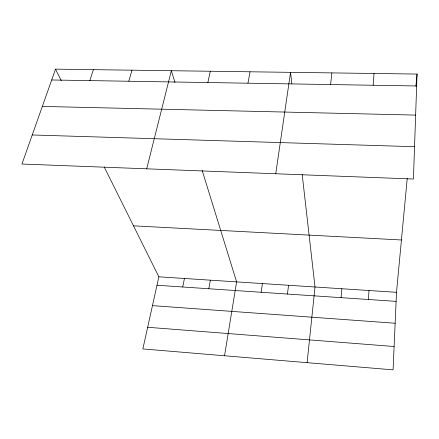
<?xml version="1.0" encoding="UTF-8"?>
<svg xmlns="http://www.w3.org/2000/svg" width="439" height="439" viewBox="0 0 439 439"><rect width="100%" height="100%" fill="white"/><g stroke="black" fill="none" stroke-linecap="round" stroke-linejoin="round"><path stroke-width="0.66" d="M417.05 74.059L413.428 179.035L21.95 164.038L55.528 69.142L417.05 74.059L415.914 86.154M407.249 178.196L396.51 292.314L393.086 369.857L142.856 348.934L158.858 276.811L104.202 166.963M368.414 299.502L368.99 290.519M373.177 85.254L374.028 73.478M341.076 297.658L341.833 288.747M307.102 362.669L315.021 286.996L302.191 174.502M330.594 84.557L331.868 72.901M287.457 294.048L288.549 285.273M261.161 292.275L262.412 283.567M275.741 173.762L290.547 72.342L291.847 83.75M224.543 355.766L236.61 281.882L202.149 170.376M208.788 288.747L210.358 280.17M247.958 83.201L250.032 71.787M182.723 286.991L184.446 278.48M207.856 82.543L210.308 71.25M146.697 168.817L171.347 70.717L174.985 82.499M128.819 81.248L131.98 70.185M89.874 80.606L93.381 69.658M51.692 79.98L416.638 85.967M42.336 106.419L415.634 115.1M32.239 134.965L414.542 146.703M133.494 225.833L401.433 239.979M158.858 276.811L396.51 292.314M156.986 285.257L396.11 301.368M152.465 305.626L395.144 323.236M147.663 327.269L394.118 346.508M55.528 69.142L61.262 80.672"/></g></svg>
